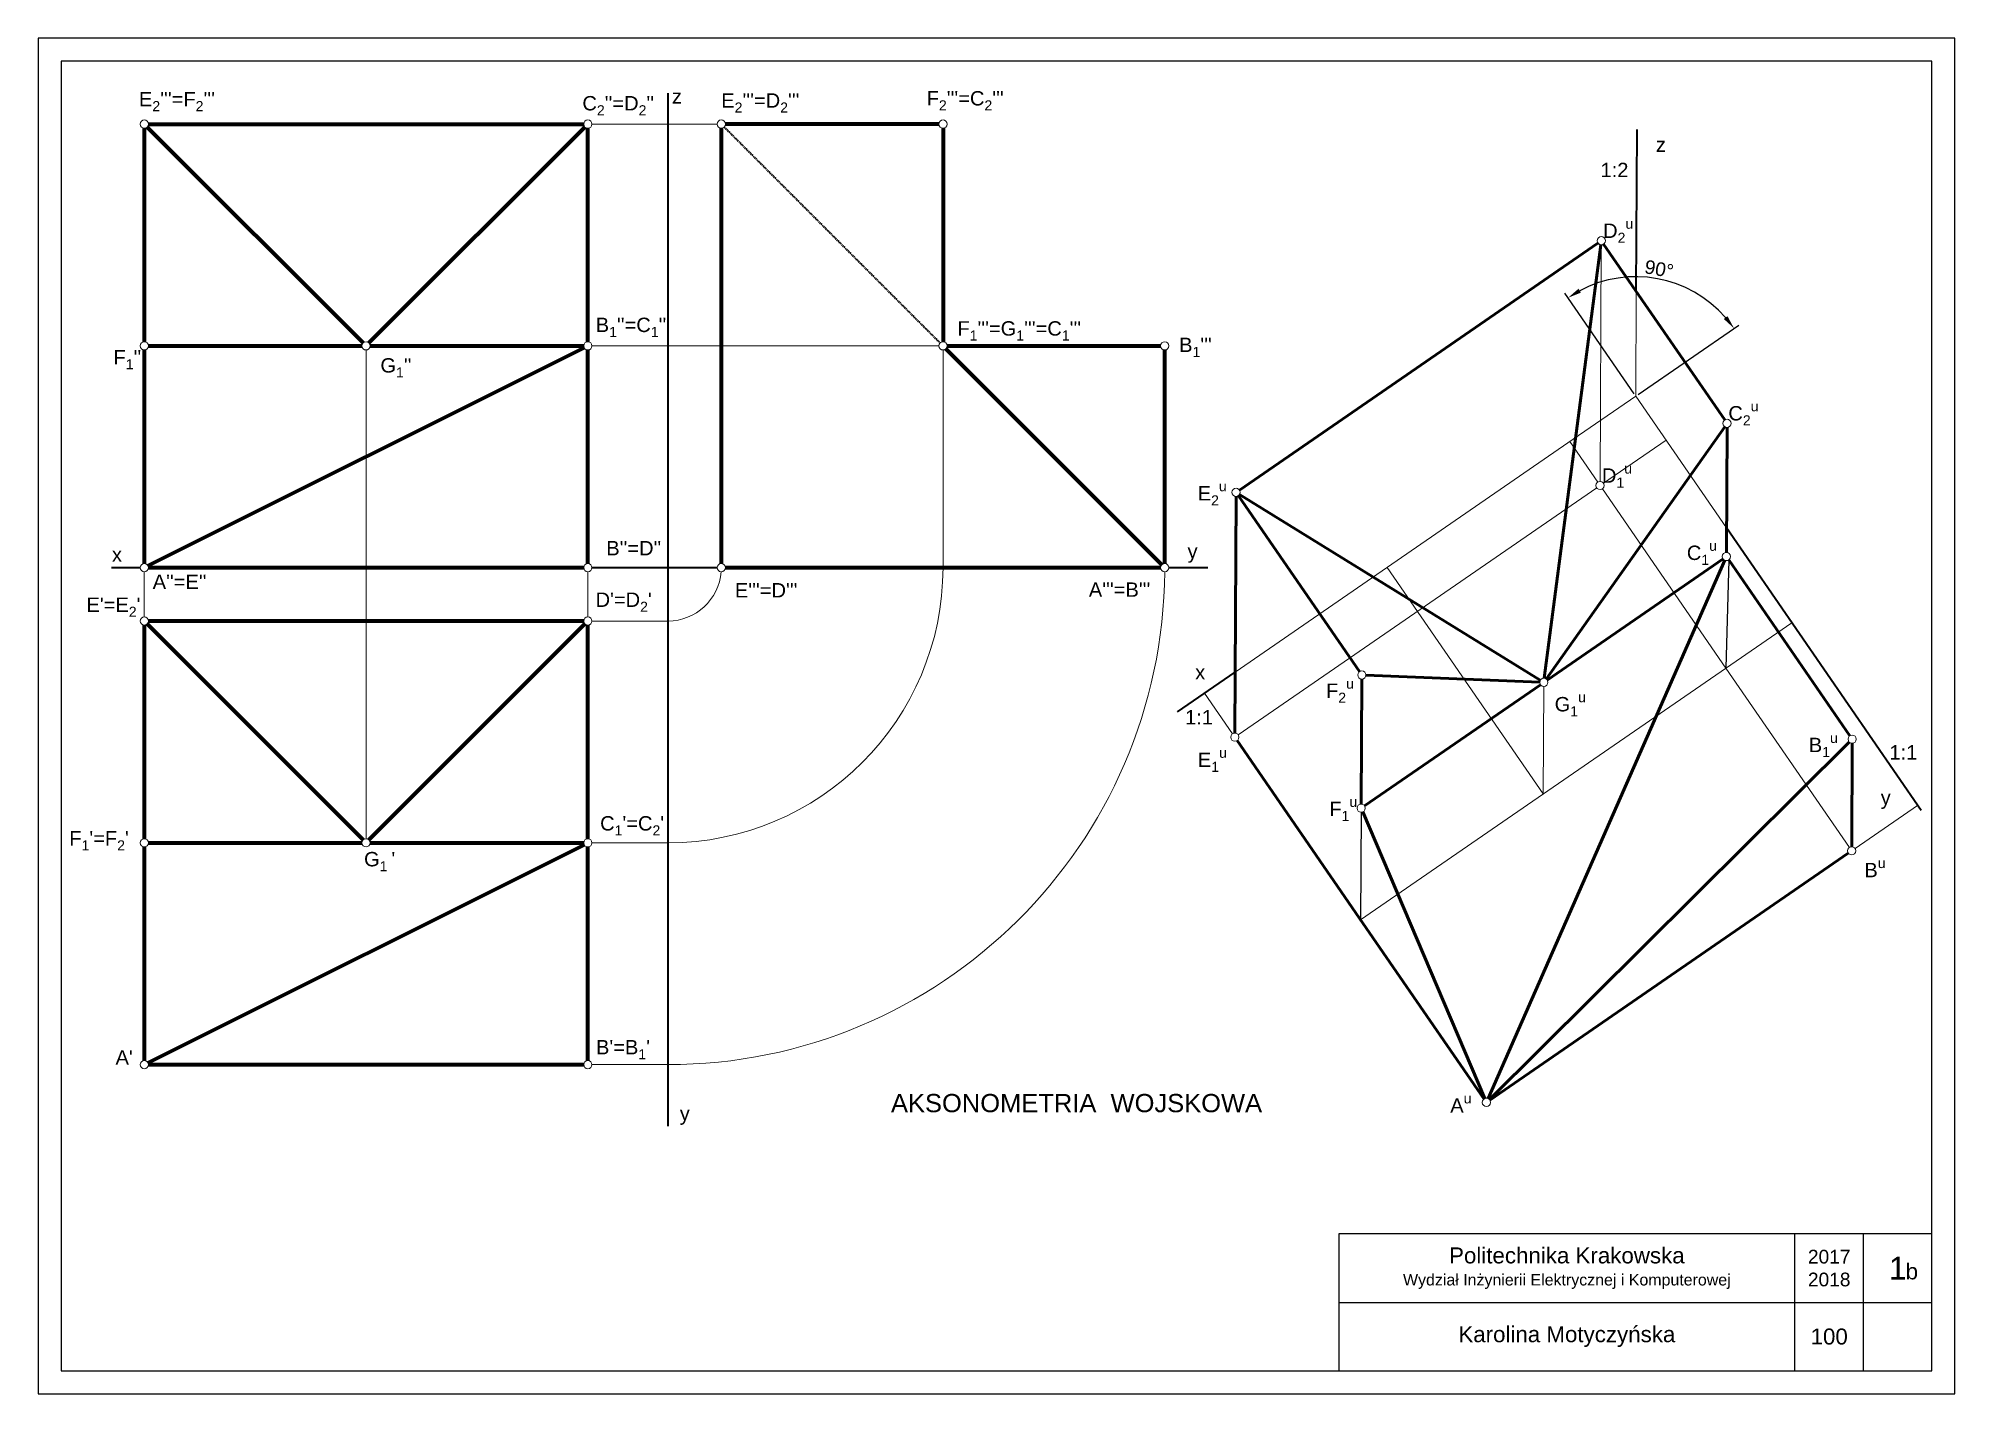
# Model space of a CAD drawing. Header units: millimetres. Extents: x 0 to 420, y 0 to 297.
import ezdxf

# ---------------------------------------------------------------- set-up
doc = ezdxf.new("R2010")
doc.units = ezdxf.units.MM
doc.linetypes.add('UKRYTE', pattern=[0.375, 0.25, -0.125])
doc.styles.get("Standard").update_dxf_attribs({"font": 'arial.ttf', "height": 3})
doc.dimstyles.new('ISO-25', dxfattribs={"dimtxt": 3, "dimasz": 3, "dimexe": 1.25, "dimexo": 0.625, "dimtad": 1, "dimtxsty": 'Standard', "dimcen": 2.5, "dimadec": 0, "dimazin": 0, "dimtfac": 1, "dimtmove": 0, "dimatfit": 3, "dimfxl": 1, "dimarcsym": 0})

# ---------------------------------------------------------------- blocks, each defined once
blk = doc.blocks.new('*D10')
at = {"color": 0, "lineweight": -2, "transparency": 16777216}
for p, q in [((349.75, 219.11), (334.55, 241.17)), ((350.62, 218.95), (372.68, 234.15))]:
    blk.add_line(p, q, dxfattribs=at)
blk.add_arc((350.1, 218.6), 26.16, 41.1334, 117.9869, dxfattribs=at)
at = {"color": 0, "transparency": 16777216}
for points in [[(338.08, 241.27), (337.56, 242.13), (335.26, 240.14)], [(370.2, 236.12), (369.41, 235.5), (371.65, 233.44)]]:
    blk.add_solid(points, dxfattribs=at)
at = {"layer": 'Defpoints', "color": 0, "transparency": 16777216}
for p in [(361.34, 242.23), (350.1, 218.6), (336.39, 209.15), (370, 189.71), (262.31, 158.12)]:
    blk.add_point(p, dxfattribs=at)
at = {"color": 0, "transparency": 16777216, "insert": (355.23, 246.45), "char_height": 3, "attachment_point": 5, "rotation": 349.5601}
blk.add_mtext('90°', dxfattribs=at)

msp = doc.modelspace()

# ---------------------------------------------------------------- linework, layer by layer
at = {"linetype": 'ByBlock', "lineweight": 35}
for p, q in [((137.975, 284.955), (137.975, 80.655)), ((16.025, 181.005), (22.325, 181.005)), ((121.325, 181.005), (148.775, 181.005)), ((247.775, 181.005), (256.325, 181.005)), ((249.672, 149.419), (262.308, 158.123)), ((137.975, 80.655), (137.975, 58.605))]:
    msp.add_line(p, q, dxfattribs=at)
at = {"lineweight": 70}
for p, q in [((23.861, 277.569), (71.188, 230.241)), ((24.125, 278.205), (119.525, 278.205)), ((72.461, 230.241), (119.788, 277.569)), ((198.275, 277.305), (198.275, 230.505)), ((342.43, 251.76), (342.434, 251.788)), ((119.62, 229.203), (24.03, 181.408)), ((24.125, 229.605), (70.925, 229.605)), ((72.725, 229.605), (119.525, 229.605)), ((198.911, 228.969), (246.238, 181.641)), ((199.175, 229.605), (245.975, 229.605)), ((23.861, 168.669), (71.188, 121.341)), ((72.461, 121.341), (119.788, 168.669)), ((24.03, 72.508), (119.62, 120.303)), ((24.125, 120.705), (70.925, 120.705)), ((72.725, 120.705), (119.525, 120.705))]:
    msp.add_line(p, q, dxfattribs=at)
at = {"linetype": 'ByBlock', "lineweight": 18}
for p, q in [((121.325, 278.205), (137.975, 278.205)), ((335.649, 208.642), (341.775, 199.748)), ((343.027, 199.518), (356.739, 208.963)), ((24.125, 181.005), (119.525, 181.005)), ((150.575, 181.005), (245.975, 181.005)), ((23.225, 180.105), (23.225, 170.205)), ((120.425, 180.105), (120.425, 170.205)), ((121.325, 169.305), (137.975, 169.305)), ((255.602, 153.504), (261.728, 144.61)), ((398.166, 119.47), (411.878, 128.916)), ((121.325, 72.105), (137.975, 72.105))]:
    msp.add_line(p, q, dxfattribs=at)
at = {"lineweight": 18}
for p, q in [((137.975, 278.205), (148.775, 278.205)), ((350.102, 218.598), (350.213, 241.522)), ((71.825, 228.705), (71.825, 121.605)), ((197.375, 229.605), (121.325, 229.605)), ((198.275, 228.705), (198.275, 181.005)), ((350.102, 218.598), (336.39, 209.153)), ((370.004, 189.705), (350.102, 218.598)), ((262.308, 158.123), (336.39, 209.153)), ((329.832, 131.414), (295.625, 181.073)), ((289.808, 103.845), (384.308, 168.939)), ((329.832, 131.414), (329.946, 154.97)), ((121.325, 120.705), (137.975, 120.705))]:
    msp.add_line(p, q, dxfattribs=at)
at = {"linetype": 'UKRYTE', "lineweight": 35}
msp.add_line((150.311, 277.569), (197.638, 230.241), dxfattribs=at)
at = {"lineweight": 35}
for p, q in [((350.213, 241.522), (350.385, 277.051)), ((412.634, 127.818), (370.004, 189.705))]:
    msp.add_line(p, q, dxfattribs=at)
at = {"lineweight": 50}
for p, q in [((342.43, 251.76), (330.066, 156.762)), ((330.47, 156.604), (369.595, 211.894)), ((369.978, 184.339), (370.111, 211.729)), ((262.243, 144.768), (262.494, 196.614)), ((329.184, 156.342), (263.265, 197.041)), ((369.612, 182.615), (317.74, 64.645)), ((330.691, 156.38), (369.233, 182.928)), ((289.931, 129.2), (290.064, 156.59)), ((329.051, 155.906), (290.967, 157.453)), ((290.668, 128.811), (329.209, 155.359)), ((318.016, 64.455), (396.905, 142.781)), ((397.429, 119.86), (397.539, 142.515)), ((290.279, 127.472), (317.025, 64.649))]:
    msp.add_line(p, q, dxfattribs=at)
at = {"lineweight": 20}
msp.add_line((342.29, 199.907), (342.542, 251.752), dxfattribs=at)
for p, q in [((370.484, 182.698), (369.855, 158.984)), ((289.922, 127.4), (289.808, 103.845)), ((385, 5), (385, 35)), ((400, 5), (400, 35)), ((285, 20), (415, 20))]:
    msp.add_line(p, q)
for points in [[(0, 0), (420, 0), (420, 297), (0, 297)], [(5, 5), (415, 5), (415, 292), (5, 292)], [(285, 5), (415, 5), (415, 35), (285, 35)]]:
    msp.add_lwpolyline(points, close=True)
at = {"lineweight": 70}
for points in [[(23.225, 277.305), (23.225, 230.505)], [(120.425, 230.505), (120.425, 277.305)], [(149.675, 277.305), (149.675, 181.905)], [(197.375, 278.205), (150.575, 278.205)], [(23.225, 228.705), (23.225, 181.905)], [(120.425, 181.905), (120.425, 228.705)], [(246.875, 181.905), (246.875, 228.705)], [(24.125, 181.005), (119.525, 181.005)], [(150.575, 181.005), (245.975, 181.005)], [(23.225, 168.405), (23.225, 121.605)], [(119.525, 169.305), (24.125, 169.305)], [(120.425, 121.605), (120.425, 168.405)], [(23.225, 119.805), (23.225, 73.005)], [(120.425, 73.005), (120.425, 119.805)], [(24.125, 72.105), (119.525, 72.105)]]:
    msp.add_lwpolyline(points, dxfattribs=at)
at = {"lineweight": 50}
for points in [[(341.805, 252.142), (263.24, 198.024)], [(369.605, 213.37), (343.057, 251.911)], [(263.009, 196.772), (289.558, 158.231)], [(397.033, 144.157), (370.484, 182.698)], [(262.749, 143.127), (290.319, 103.104), (316.867, 64.562)], [(318.119, 64.332), (396.684, 118.449)]]:
    msp.add_lwpolyline(points, dxfattribs=at)
at = {"lineweight": 18}
msp.add_lwpolyline([(341.545, 198.497), (262.98, 144.379)], dxfattribs=at)
at = {"lineweight": 20}
for points in [[(369.855, 158.984), (342.797, 198.266)], [(396.914, 119.701), (369.855, 158.984)]]:
    msp.add_lwpolyline(points, dxfattribs=at)
at = {"lineweight": 18}
for centre in [(23.225, 278.205), (120.425, 278.205), (149.675, 278.205), (198.275, 278.205), (342.546, 252.652), (23.225, 229.605), (71.825, 229.605), (120.425, 229.605), (198.275, 229.605), (246.875, 229.605), (370.115, 212.629), (262.499, 197.514), (342.286, 199.007), (23.225, 181.005), (120.425, 181.005), (149.675, 181.005), (246.875, 181.005), (369.974, 183.439), (23.225, 169.305), (120.425, 169.305), (290.068, 157.49), (329.95, 155.87), (262.239, 143.868), (397.543, 143.415), (289.927, 128.3), (23.225, 120.705), (71.825, 120.705), (120.425, 120.705), (397.425, 118.96), (23.225, 72.105), (120.425, 72.105), (317.378, 63.821)]:
    msp.add_circle(centre, 0.9, dxfattribs=at)
msp.add_arc((137.975, 181.005), 60.3, 270, 0, dxfattribs=at)
at = {"linetype": 'ByBlock', "lineweight": 18}
for radius, end in [(11.7, 355.59154), (108.9, 359.52648)]:
    msp.add_arc((137.975, 181.005), radius, 270, end, dxfattribs=at)

# ---------------------------------------------------------------- texts
at = {"lineweight": 18}
for s, p in [("A'''=B'''", (230.236, 174.62)), ("A'", (16.925, 72.105))]:
    msp.add_text(s, height=3.15, dxfattribs=at).set_placement(p)
for s, width, insert, char_height, attachment_point in [("\\A1;E{\\H0.7x;\\S^ 2;}'''=F{\\H0.7x;\\S^ 2;\\H1.42857x;'''}", 7.70711, (22.056, 285.259), 3.15, 1), ("\\A1;C{\\H0.7x;\\S^ 2;\\H1.42857x;''=D\\H0.7x;\\S^ 2;\\H1.42857x;''}", 7.5, (119.241, 284.355), 3.15, 1), ("\\A1;F{\\H0.7x;\\S^ 2;\\H1.42857x;'''=C\\H0.7x;\\S^ 2;\\H1.42857x;'''}", 7.5, (194.691, 285.436), 3.15, 1), ('\\A1;D{\\H0.7x;\\S^ 2;\\Su^ ;}', 4.81336, (342.949, 257.48), 3.15, 1), ("\\A1;B{\\H0.7x;\\S^ 1;\\H1.42857x;''=C\\H0.7x;\\S^ 1;\\H1.42857x;''}", 7, (122.16, 235.787), 3.15, 1), ("\\A1;F{\\H0.7x;\\S^ 1;\\H1.42857x;'''=G\\H0.7x;\\S^ 1;\\H1.42857x;'''=C\\H0.7x;\\S^ 1;\\H1.42857x;'''}", 9, (201.425, 235.005), 3.15, 1), ("\\A1;B{\\H0.7x;\\S^ 1;\\H1.42857x;'''}", 7.5, (250.025, 231.405), 3.15, 1), ("\\A1;F{\\H0.7x;\\S^ 1;\\H1.42857x;''}", 7.5, (16.475, 228.705), 3.15, 1), ("\\A1;G{\\H0.7x;\\S^ 1;\\H1.42857x;''}", 7.5, (74.975, 226.905), 3.15, 1), ('\\A1;C{\\H0.7x;\\S^ 2;\\Su^ ;}', 9.19769, (370.398, 217.483), 3.15, 1), ('\\A1;D{\\H0.7x;\\S^ 1;\\Su^ ;}', 6.00602, (342.689, 203.835), 3.15, 1), ('\\A1;E{\\H0.7x;\\S^ 2;\\Su^ ;}', 7.09044, (254.096, 199.949), 3.15, 1), ("B''=D''", 5.5, (124.475, 186.855), 3.15, 1), ('\\A1;C{\\H0.7x;\\S^ 1;\\Su^ ;}', 10.25574, (361.3, 186.907), 3.15, 1), ("A''=E''", 9, (25.064, 179.49), 3.15, 1), ("E'''=D'''", 7, (152.665, 177.629), 3.15, 1), ('\\A1;F{\\H0.7x;\\S^ 2;\\Su^ ;}', 6.45191, (282.212, 156.688), 3.15, 1), ('\\A1;B{\\H0.7x;\\S^ 1;\\Su^ ;}', 10.18902, (388.027, 144.803), 3.15, 1), ('\\A1;E{\\H0.7x;\\S^ 1;\\Su^ ;}', 6.51292, (254.126, 141.551), 3.15, 1), ('\\A1;F{\\H0.7x;\\S^ 1;\\Su^ ;}', 4.65259, (282.946, 130.796), 3.15, 1), ("\\A1;C{\\H0.7x;\\S^ 1;}'=C{\\H0.7x;\\S^ 2;\\H1.42857x;'}", 7, (123.125, 126.555), 3.15, 1), ("\\A1;F{\\H0.7x;\\S^ 1;}'=F{\\H0.7x;\\S^ 2;\\H1.42857x;'}", 8, (6.787, 123.271), 3.15, 1), ("\\A1;B'=B{\\H0.7x;\\S^ 1;\\H1.42857x;'}", 8.5, (122.225, 77.505), 3.15, 1), ('Karolina Motyczyńska', 100, (335, 12.5), 3.5, 5), ('100', 15, (392.5, 12.5), 3.5, 5)]:
    msp.add_mtext_dynamic_manual_height_columns(s, width=width, gutter_width=17.5, heights=[0], dxfattribs=dict(at, insert=insert, char_height=char_height, attachment_point=attachment_point))
at = {"lineweight": 18, "char_height": 3.15, "attachment_point": 1}
for s, insert in [('z', (138.875, 285.855)), ("\\A1;E{\\H0.7x;\\S^ 2;\\H1.42857x;'''=D\\H0.7x;\\S^ 2;\\H1.42857x;'''}", (149.675, 284.955)), ('y', (251.865, 186.163)), ('x', (16.136, 185.458)), ("\\A1;E'=E{\\H0.7x;\\S^ 2;\\H1.42857x;'}", (10.548, 174.452)), ("\\A1;D'=D{\\H0.7x;\\S^ 2;\\H1.42857x;'}", (122.13, 175.558)), ('\\A1;G{\\H0.7x;\\S^ 1;\\Su^ ;}', (332.334, 153.732)), ("\\A1;G{\\H0.7x;\\S^ 1 ;\\H1.42857x;'}", (71.392, 118.704)), ('\\A1;B{\\H0.7x;\\Su^ ;}', (400.212, 117.388)), ('\\A1;A{\\H0.7x;\\Su^ ;}', (309.453, 65.809)), ('y', (140.582, 62.996))]:
    msp.add_mtext(s, dxfattribs=dict(at, insert=insert))
at = {"lineweight": 70, "char_height": 3.15, "attachment_point": 1}
for s, width, insert in [('z', 18.96788, (354.52, 275.276)), ('1:2', 14.56345, (342.385, 269.727)), ('x', 18.96788, (253.542, 159.67)), ('1:1', 14.56345, (251.327, 149.803)), ('1:1', 14.56345, (405.698, 142.115)), ('y', 18.96788, (403.789, 132.232))]:
    msp.add_mtext_dynamic_manual_height_columns(s, width=width, gutter_width=17.5, heights=[0], dxfattribs=dict(at, insert=insert))
for s, width, gutter_width, insert, char_height, attachment_point in [('AKSONOMETRIA  WOJSKOWA', 112.90528, 12.5, (186.875, 65.678), 4, 1), ('Politechnika Krakowska\\P{\\H0.71429x;Wydział Inżynierii Elektrycznej i Komputerowej }', 100, 17.5, (335, 27.5), 3.5, 5), ('2017\\P2018', 15, 17.5, (392.5, 27.5), 3, 5), ('1', 15, 17.5, (407.5, 27.5), 5, 5), ('b', 5.74283, 12.5, (409.257, 28.547), 3.5, 1)]:
    msp.add_mtext_dynamic_manual_height_columns(s, width=width, gutter_width=gutter_width, heights=[0], dxfattribs=dict(insert=insert, char_height=char_height, attachment_point=attachment_point))

# ---------------------------------------------------------------- dimensions: what is measured, and where the dimension line sits
dim = msp.add_angular_dim_2l(base=(361.341, 242.225), line1=((370.004, 189.705), (350.102, 218.598)), line2=((262.308, 158.123), (336.39, 209.153)), dimstyle='ISO-25')
dim.commit()
dim.dimension.update_dxf_attribs({"geometry": '*D10', "text_midpoint": (355.234, 246.45)})

doc.saveas('drawing.dxf')
